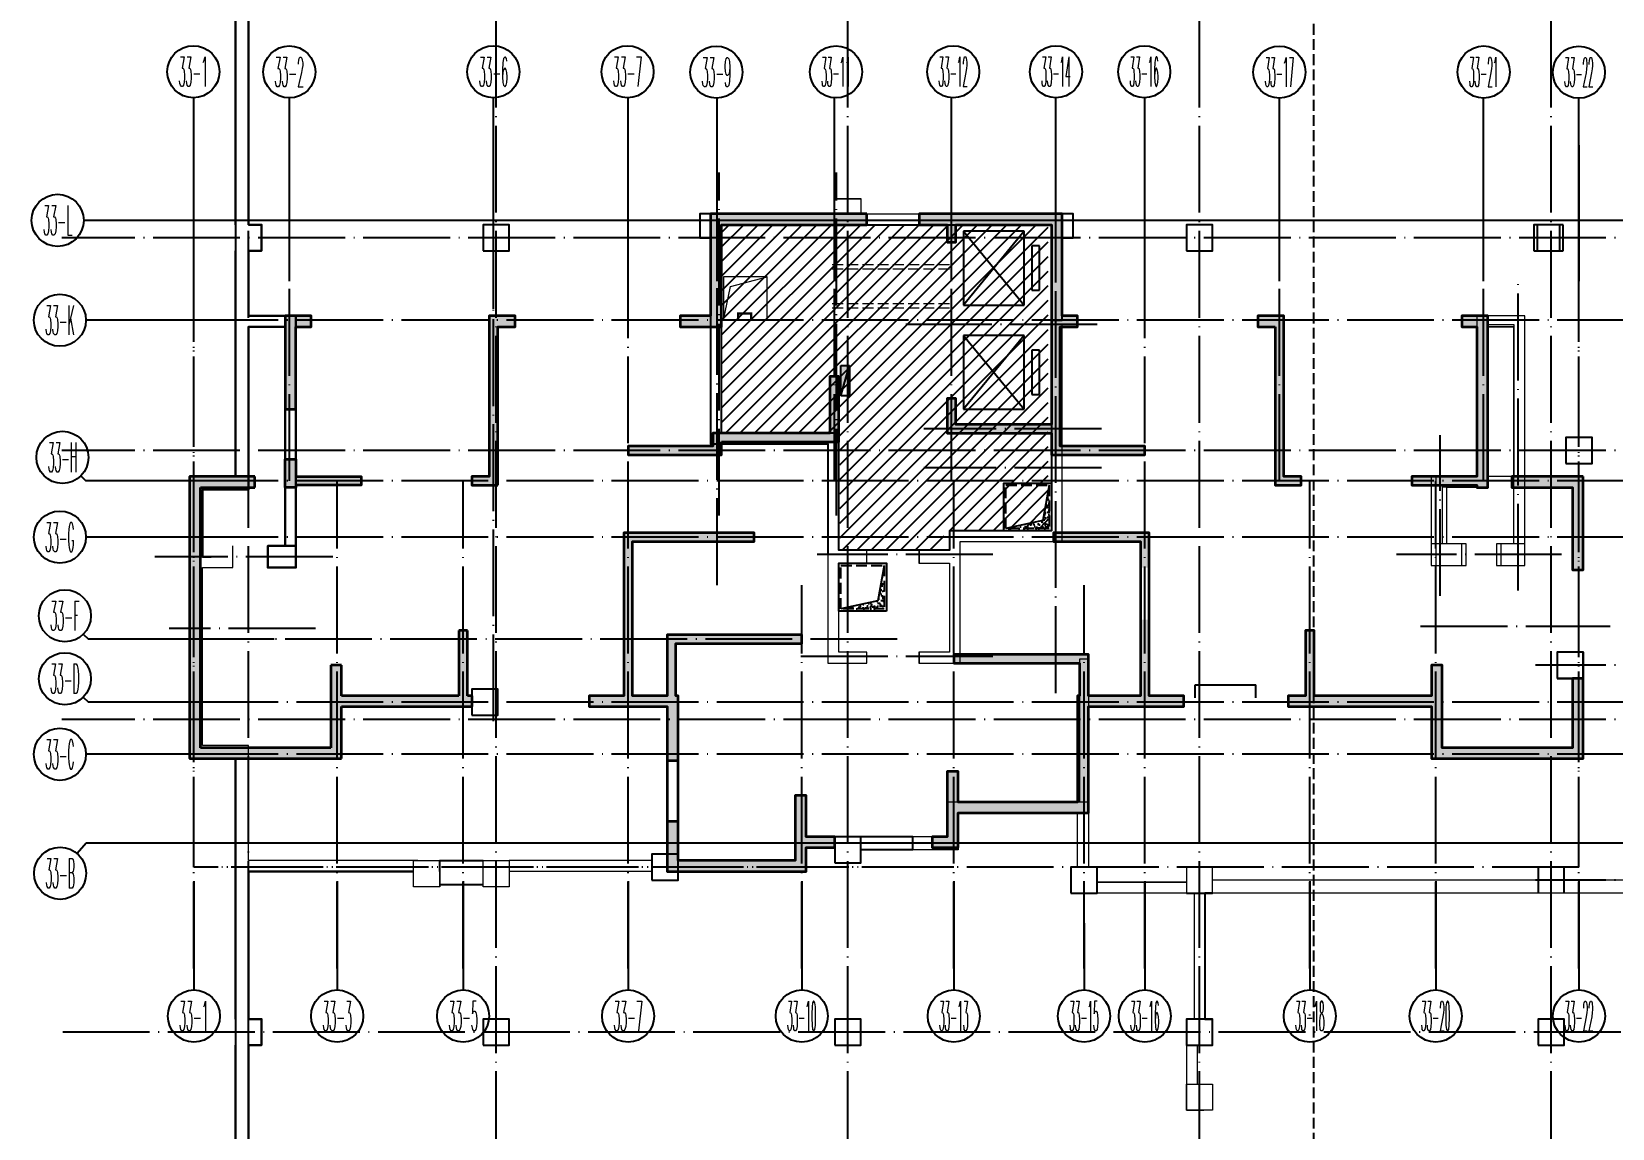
# Model space of a CAD drawing. Extents: x 115549 to 768939, y -502199 to 402497.
# Drawn here: x 225086 to 261492, y -370640 to -345373 of the extents above; entities that cross this region are included whole.
import ezdxf
from ezdxf.enums import TextEntityAlignment as Align

# ---------------------------------------------------------------- set-up
doc = ezdxf.new("R2010")
doc.units = 0
doc.header["$LTSCALE"] = 1000
doc.header["$MEASUREMENT"] = 0
for name, pattern in [('__DASH', [0.35, 0.25, -0.1]), ('DASH', [0.35, 0.25, -0.1]), ('DOTE', [2.42, 2, -0.2, 0.02, -0.2])]:
    doc.linetypes.add(name, pattern=pattern)
for name, color, linetype, lineweight in [('_0', 7, 'Continuous', 9), ('renWALL', 8, 'Continuous', 9), ('WALL', 150, 'Continuous', 30), ('主楼剪力墙', 212, 'Continuous', 5), ('砼墙', 3, 'Continuous', 35)]:
    doc.layers.add(name, color=color, linetype=linetype, lineweight=lineweight)
for name, color, linetype in [('AXIS', 3, 'Continuous'), ('AXIS_TEXT', 7, 'Continuous'), ('COLUMN', 9, 'Continuous'), ('DOTE', 16, 'DOTE'), ('EQUIP_消火栓', 7, 'Continuous'), ('EVTR', 2, 'Continuous'), ('STAIR', 50, 'Continuous'), ('人防集水坑', 6, 'Continuous'), ('人防－WINDOW', 4, 'Continuous')]:
    doc.layers.add(name, color=color, linetype=linetype)
doc.styles.add('_TCH_AXIS', font='COMPLEX', dxfattribs={"bigfont": 'GBCBIG'})
doc.styles.add('COMPLEX', font='COMPLEX')

# ---------------------------------------------------------------- blocks, each defined once
blk = doc.blocks.new('qiangzh3333')
at = {"color": 8}
blk.add_line((503051041, 3697140296), (503050001, 3697140296), dxfattribs=at)
at = {"layer": 'COLUMN', "color": 8}
for points in [[(503034401, 3697154696), (503034401, 3697154096)], [(503045591, 3697154946), (503045091, 3697154946), (503045091, 3697154396), (503045341, 3697154396), (503045341, 3697149646), (503048041, 3697149646), (503048041, 3697147096)], [(503048201, 3697154696), (503048801, 3697154696)], [(503053191, 3697154396), (503053191, 3697152496), (503053441, 3697152496), (503053441, 3697154396), (503053691, 3697154396), (503053691, 3697154946), (503053191, 3697154946)], [(503053191, 3697154696), (503053191, 3697154396)], [(503065001, 3697139296), (503065001, 3697139896), (503064401, 3697139896), (503064401, 3697139296)], [(503056301, 3697139296), (503056901, 3697139296), (503056726, 3697139296), (503056726, 3697136396), (503056901, 3697136396), (503056301, 3697136396), (503056301, 3697135796), (503056901, 3697135796), (503056901, 3697136396)], [(503034401, 3697136396), (503034401, 3697135796)]]:
    blk.add_lwpolyline(points, dxfattribs=at)
for points in [[(503040101, 3697154096), (503040701, 3697154096), (503040701, 3697154696), (503040101, 3697154696)], [(503056301, 3697154096), (503056901, 3697154096), (503056901, 3697154696), (503056301, 3697154696)], [(503064299, 3697154096), (503064899, 3697154096), (503064899, 3697154696), (503064299, 3697154696)], [(503065041, 3697149196), (503065641, 3697149196), (503065641, 3697149796), (503065041, 3697149796)], [(503064841, 3697144246), (503065441, 3697144246), (503065441, 3697144846), (503064841, 3697144846)], [(503039841, 3697143396), (503040441, 3697143396), (503040441, 3697143996), (503039841, 3697143996)], [(503048201, 3697139996), (503048801, 3697139996), (503048801, 3697140596), (503048201, 3697140596)], [(503043991, 3697139596), (503044591, 3697139596), (503044591, 3697140196), (503043991, 3697140196)], [(503053641, 3697139296), (503054241, 3697139296), (503054241, 3697139896), (503053641, 3697139896)], [(503040101, 3697135796), (503040701, 3697135796), (503040701, 3697136396), (503040101, 3697136396)], [(503048201, 3697135796), (503048801, 3697135796), (503048801, 3697136396), (503048201, 3697136396)], [(503064401, 3697135796), (503065001, 3697135796), (503065001, 3697136396), (503064401, 3697136396)]]:
    blk.add_lwpolyline(points, close=True, dxfattribs=at)
at = {"layer": 'renWALL', "color": 8}
for points in [[(503045591, 3697154946), (503048201, 3697154946), (503048201, 3697155296), (503048801, 3697155296), (503048801, 3697154946), (503050891, 3697154946), (503053191, 3697154946)], [(503048041, 3697147096), (503048041, 3697144596), (503048941, 3697144596), (503048941, 3697144846), (503048291, 3697144846), (503048291, 3697146896), (503048941, 3697146896), (503048941, 3697147196), (503048291, 3697147196), (503048291, 3697149896), (503045591, 3697149896), (503045591, 3697154696), (503048201, 3697154696)], [(503048801, 3697154696), (503050891, 3697154696), (503053191, 3697154696)], [(503064091, 3697147346), (503063541, 3697147346), (503063541, 3697146846), (503064091, 3697146846), (503064091, 3697152596), (503062991, 3697152596), (503062991, 3697148896), (503062041, 3697148896), (503062041, 3697146846), (503062741, 3697146846), (503062741, 3697147346), (503062041, 3697147346)], [(503063841, 3697147346), (503063841, 3697152346), (503063241, 3697152346), (503063241, 3697148646), (503062291, 3697148646), (503062291, 3697147346)], [(503038601, 3697140046), (503034701, 3697140046), (503034701, 3697142696), (503033641, 3697142696), (503033641, 3697146796), (503034341, 3697146796), (503034341, 3697147296)], [(503053841, 3697141396), (503053841, 3697144696), (503054041, 3697144696), (503054041, 3697141396), (503050791, 3697141396), (503050791, 3697140596), (503050001, 3697140596)], [(503053791, 3697139896), (503053791, 3697141146), (503051041, 3697141146), (503051041, 3697140296), (503050001, 3697140296)], [(503054041, 3697141396), (503054041, 3697139896)], [(503050001, 3697140596), (503050001, 3697140296)], [(503039101, 3697139796), (503039101, 3697140046)], [(503040101, 3697139796), (503040101, 3697140046)], [(503043991, 3697140046), (503040701, 3697140046)], [(503043991, 3697139796), (503040701, 3697139796)], [(503080601, 3697139296), (503080601, 3697139896), (503081201, 3697139896), (503081201, 3697139296), (503080601, 3697139296), (503073101, 3697139296), (503072501, 3697139296), (503065001, 3697139296), (503064401, 3697139296), (503056901, 3697139296), (503056901, 3697139896), (503056301, 3697139896), (503056301, 3697139296), (503054241, 3697139296)], [(503056301, 3697139546), (503054241, 3697139546)], [(503064401, 3697139596), (503056901, 3697139596)], [(503072501, 3697139596), (503065001, 3697139596)], [(503056476, 3697139296), (503056476, 3697136396)], [(503056301, 3697135796), (503056301, 3697134296), (503056701, 3697134296)], [(503056551, 3697134896), (503056551, 3697135796)]]:
    blk.add_lwpolyline(points, dxfattribs=at)
for points in [[(503053191, 3697152396), (503053191, 3697147646), (503050941, 3697147646), (503050841, 3697147646), (503050841, 3697147396), (503050841, 3697147396), (503050841, 3697147196), (503050141, 3697147196), (503050141, 3697146896), (503050841, 3697146896), (503050841, 3697144846), (503050141, 3697144846), (503050141, 3697144596), (503051091, 3697144596), (503051091, 3697147096), (503051091, 3697147396), (503053441, 3697147396), (503053441, 3697152396)], [(503038501, 3697140046), (503039101, 3697140046), (503039101, 3697139446), (503038501, 3697139446)], [(503040101, 3697140046), (503040701, 3697140046), (503040701, 3697139446), (503040101, 3697139446)], [(503056301, 3697134896), (503056901, 3697134896), (503056901, 3697134296), (503056301, 3697134296)]]:
    blk.add_lwpolyline(points, close=True, dxfattribs=at)
at = {"layer": 'WALL', "color": 8}
for points in [[(503034701, 3697169396), (503034701, 3697161896), (503035001, 3697161896), (503035001, 3697161296), (503034701, 3697161296), (503034701, 3697154696), (503035001, 3697154696), (503035001, 3697154096), (503034701, 3697154096), (503034701, 3697152596), (503035791, 3697152596), (503035791, 3697146796), (503035141, 3697146796), (503035141, 3697147296), (503035791, 3697147296)], [(503034401, 3697161296), (503034401, 3697154696)], [(503034401, 3697154096), (503034401, 3697152496), (503034401, 3697148896), (503033341, 3697148896), (503033341, 3697147046), (503033341, 3697142396), (503034401, 3697142396), (503034401, 3697139896), (503034401, 3697136396)], [(503033841, 3697147046), (503033641, 3697147046), (503033641, 3697148596), (503034701, 3697148596), (503034701, 3697152346), (503035541, 3697152346), (503035541, 3697147296)], [(503038501, 3697139796), (503034701, 3697139796), (503034701, 3697136396), (503035001, 3697136396), (503035001, 3697135796), (503034701, 3697135796), (503034701, 3697128296), (503035001, 3697128296), (503035001, 3697127696), (503034701, 3697127696), (503034701, 3697120196), (503035001, 3697120196), (503035001, 3697119596), (503034701, 3697119596), (503034701, 3697112096), (503035001, 3697112096), (503035001, 3697111496), (503034401, 3697111496), (503034401, 3697112096)], [(503034401, 3697135796), (503034401, 3697128296)]]:
    blk.add_lwpolyline(points, dxfattribs=at)
blk = doc.blocks.new('zhuloujlqtiangchong')
at = {"layer": '主楼剪力墙'}
h = blk.add_hatch(color=253, dxfattribs=at)
h.dxf.hatch_style = 1
h.paths.add_polyline_path([(656612, 624251), (656612, 624901), (656862, 624901), (656862, 624501), (657812, 624501), (658362, 624501), (658362, 624301), (657812, 624301), (656862, 624301), (656862, 624251)])
h.paths.add_polyline_path([(656862, 627951), (657212, 627951), (657212, 628201), (656612, 628201), (656612, 626051), (656862, 626051)])
h.paths.add_polyline_path([(661512, 624301), (661512, 627951), (661912, 627951), (661912, 628201), (661312, 628201), (661312, 624501), (660912, 624501), (660912, 624301)])
h.paths.add_polyline_path([(674512, 630551), (673672, 630551), (671962, 630551), (671212, 630551), (671212, 630301), (671862, 630301), (671862, 629901), (672062, 629901), (672062, 630301), (673672, 630301), (674262, 630301), (674262, 628101), (674262, 625701), (672062, 625701), (672062, 626301), (671862, 626301), (671862, 625501), (674262, 625501), (674262, 625001), (676412, 625001), (676412, 625201), (674462, 625201), (674462, 625601), (674462, 627951), (674862, 627951), (674862, 628201), (674512, 628201)])
h.paths.add_polyline_path([(666662, 625301), (669362, 625301), (669362, 626801), (669162, 626801), (669162, 625501), (666462, 625501), (666462, 625201), (664512, 625201), (664512, 625001), (666662, 625001)])
h.paths.add_polyline_path([(684312, 624901), (684312, 626051), (684312, 628201), (683712, 628201), (683712, 627951), (684062, 627951), (684062, 626051), (684062, 624901), (684062, 624501), (683112, 624501), (682562, 624501), (682562, 624301), (683112, 624301), (684062, 624301), (684062, 624251), (684312, 624251)])
h.paths.add_polyline_path([(679412, 627951), (679412, 624301), (680012, 624301), (680012, 624501), (679612, 624501), (679612, 628201), (679012, 628201), (679012, 627951)])
h.paths.add_polyline_path([(686512, 624501), (685912, 624501), (684862, 624501), (684862, 624251), (685912, 624251), (686262, 624251), (686262, 623101), (686262, 622351), (686512, 622351), (686512, 623101)])
h.paths.add_polyline_path([(686262, 619851), (686512, 619851), (686512, 618001), (685912, 618001), (683612, 618001), (683012, 618001), (683012, 619201), (682612, 619201), (680212, 619201), (679712, 619201), (679712, 619451), (680112, 619451), (680112, 620951), (680312, 620951), (680312, 619451), (682612, 619451), (683012, 619451), (683012, 620151), (683262, 620151), (683262, 619301), (683262, 618251), (683612, 618251), (685912, 618251), (686262, 618251)])
h.paths.add_polyline_path([(660912, 619451), (660912, 619201), (660712, 619201), (658312, 619201), (657912, 619201), (657912, 618001), (657312, 618001), (654412, 618001), (654412, 620151), (654412, 622001), (654412, 622351), (654412, 624501), (655012, 624501), (655912, 624501), (655912, 624251), (655772, 624251), (655012, 624251), (654662, 624251), (654662, 622351), (654662, 622001), (654662, 620151), (654662, 618251), (655012, 618251), (655772, 618251), (657312, 618251), (657662, 618251), (657662, 619301), (657662, 620151), (657912, 620151), (657912, 619451), (658312, 619451), (660612, 619451), (660612, 620951), (660812, 620951), (660812, 619451)])
h.paths.add_polyline_path([(670012, 630301), (670012, 630551), (667162, 630551), (666412, 630551), (666412, 628881), (666412, 628201), (666112, 628201), (665712, 628201), (665712, 627951), (666112, 627951), (666662, 627951), (666662, 628881), (666662, 630301), (667162, 630301)])
h.paths.add_polyline_path([(665412, 617951), (665662, 617951), (665662, 619451), (665612, 619451), (665612, 620651), (668512, 620651), (668512, 620851), (665412, 620851), (665412, 619451), (664612, 619451), (664612, 623001), (667412, 623001), (667412, 623201), (664412, 623201), (664412, 619451), (663612, 619451), (663612, 619201), (665412, 619201)])
h.paths.add_polyline_path([(665662, 616551), (665412, 616551), (665412, 615401), (668612, 615401), (668612, 615951), (669272, 615951), (669272, 616201), (668612, 616201), (668612, 617151), (668362, 617151), (668362, 615651), (665662, 615651)])
h.paths.add_polyline_path([(676312, 622401), (676512, 622401), (676512, 623201), (674312, 623201), (674312, 623001), (676312, 623001)])
h.paths.add_polyline_path([(676512, 621201), (676312, 621201), (676312, 619451), (675112, 619451), (675112, 620401), (672012, 620401), (672012, 620201), (674912, 620201), (674912, 619451), (674862, 619451), (674862, 617001), (672112, 617001), (672112, 617701), (671862, 617701), (671862, 616201), (671512, 616201), (671512, 615951), (672112, 615951), (672112, 616751), (675112, 616751), (675112, 619201), (677312, 619201), (677312, 619451), (676512, 619451)])
at = {"color": 253}
for p, q in [((665662, 617951), (665412, 617951)), ((665662, 616551), (665412, 616551))]:
    blk.add_line(p, q, dxfattribs=at)
blk = doc.blocks.new('$TwtSys$00000434')
for p, q in [((-0.5, 0.5), (-0.5, -0.5)), ((-0.5, -0.5), (0.5, 0.5)), ((0.5, 0.5), (-0.5, 0.5)), ((0.5, -0.5), (0.5, 0.5)), ((-0.5, -0.5), (0.5, -0.5))]:
    blk.add_line(p, q)
blk.add_solid([(0.5, -0.5), (0.5, 0.5), (-0.5, -0.5)])
blk = doc.blocks.new('asdfqwer')
at = {"ltscale": 10}
h = blk.add_hatch(dxfattribs=at)
h.set_pattern_fill('AR-SAND', color=6, scale=50, style=0)
h.set_pattern_definition([(37.5, (0, 0), (-4.000078, 122.35331), [0, -96.52, 0, -107.95, 0, -103.1875]), (7.5, (0, 0), (112.38082, 179.206275), [0, -52.07, 0, -86.995, 0, -33.3375]), (327.5, (-78.1, 0), (197.748093, 0.359296), [0, -31.75, 0, -114.3, 0, -149.225]), (317.5, (-78.1, 0), (190.889113, 55.73233), [0, -15.875, 0, -74.93, 0, -85.725])])
h.paths.add_polyline_path([(477311, 229084), (476311, 229084), (476311, 228084), (476458, 228897)])
at = {"color": 6}
for p, q in [((476458, 228897), (477311, 229084)), ((476311, 228084), (476458, 228897))]:
    blk.add_line(p, q, dxfattribs=at)
blk.add_lwpolyline([(476261, 229134), (477361, 229134), (477361, 228034), (476261, 228034)], close=True, dxfattribs=at)
at = {"color": 6, "linetype": 'DASH'}
blk.add_lwpolyline([(476311, 229084), (477311, 229084), (477311, 228084), (476311, 228084)], close=True, dxfattribs=at)
blk = doc.blocks.new('_AXISO')
blk.add_circle((0, 0), 0.5)
at = {"layer": 'AXIS_TEXT', "style": 'COMPLEX', "width": 1.041667}
blk.add_attdef('A', text='', height=0.56, dxfattribs=at).set_placement((-0.25, -0.28), (0.25, -0.28), align=Align.FIT)
blk = doc.blocks.new('33-4')
at = {"layer": 'AXIS'}
for p, q in [((2223188, 572045), (2221281, 572045)), ((2223240, 569745), (2221333, 569745)), ((2221216, 566162), (2221333, 566045)), ((2223240, 566045), (2221333, 566045)), ((2223240, 564745), (2221333, 564745)), ((2221271, 562512), (2221388, 562395)), ((2223295, 562395), (2221388, 562395)), ((2221271, 561062), (2221388, 560945)), ((2223295, 560945), (2221388, 560945)), ((2225044, 560945), (2221472, 560945)), ((2223240, 559745), (2221333, 559745)), ((2221338, 557695), (2221131, 557457)), ((2223439, 557695), (2221338, 557695))]:
    blk.add_line(p, q, dxfattribs=at)
ref = blk.add_blockref('_AXISO', (2220681, 572045), dxfattribs=dict(at, xscale=1200, yscale=1200, zscale=1200))
ref.add_attrib('A', '33-L', dxfattribs={"layer": 'AXIS_TEXT', "height": 678.8, "style": '_TCH_AXIS', "width": 0.265823}).set_placement((2220342, 571706), (2221021, 571706), align=Align.FIT)
ref = blk.add_blockref('_AXISO', (2220733, 569745), dxfattribs=dict(at, xscale=1200, yscale=1200, zscale=1200))
ref.add_attrib('A', '33-K', dxfattribs={"layer": 'AXIS_TEXT', "height": 678.8, "style": '_TCH_AXIS', "width": 0.253012}).set_placement((2220394, 569406), (2221073, 569406), align=Align.FIT)
ref = blk.add_blockref('_AXISO', (2220792, 566586), dxfattribs=dict(at, xscale=1200, yscale=1200, zscale=1200))
ref.add_attrib('A', '33-H', dxfattribs={"layer": 'AXIS_TEXT', "height": 678.8, "style": '_TCH_AXIS', "width": 0.25}).set_placement((2220452, 566247), (2221131, 566247), align=Align.FIT)
ref = blk.add_blockref('_AXISO', (2220733, 564749), dxfattribs=dict(at, xscale=1200, yscale=1200, zscale=1200))
ref.add_attrib('A', '33-G', dxfattribs={"layer": 'AXIS_TEXT', "height": 678.8, "style": '_TCH_AXIS', "width": 0.256098}).set_placement((2220394, 564409), (2221073, 564409), align=Align.FIT)
ref = blk.add_blockref('_AXISO', (2220847, 562936), dxfattribs=dict(at, xscale=1200, yscale=1200, zscale=1200))
ref.add_attrib('A', '33-F', dxfattribs={"layer": 'AXIS_TEXT', "height": 678.8, "style": '_TCH_AXIS', "width": 0.2625}).set_placement((2220508, 562597), (2221186, 562597), align=Align.FIT)
ref = blk.add_blockref('_AXISO', (2220847, 561486), dxfattribs=dict(at, xscale=1200, yscale=1200, zscale=1200))
ref.add_attrib('A', '33-D', dxfattribs={"layer": 'AXIS_TEXT', "height": 678.8, "style": '_TCH_AXIS', "width": 0.259259}).set_placement((2220508, 561147), (2221186, 561147), align=Align.FIT)
ref = blk.add_blockref('_AXISO', (2220733, 559745), dxfattribs=dict(at, xscale=1200, yscale=1200, zscale=1200))
ref.add_attrib('A', '33-C', dxfattribs={"layer": 'AXIS_TEXT', "height": 678.8, "style": '_TCH_AXIS', "width": 0.265823}).set_placement((2220394, 559406), (2221073, 559406), align=Align.FIT)
ref = blk.add_blockref('_AXISO', (2220738, 557003), dxfattribs=dict(at, xscale=1200, yscale=1200, zscale=1200))
ref.add_attrib('A', '33-B', dxfattribs={"layer": 'AXIS_TEXT', "height": 678.8, "style": '_TCH_AXIS', "width": 0.259259}).set_placement((2220399, 556664), (2221078, 556664), align=Align.FIT)
blk = doc.blocks.new('gangjinhunningtuqiang')
at = {"layer": '砼墙', "color": 8}
for p, q in [((670012, 630301), (670012, 630551)), ((655012, 624501), (654412, 624501)), ((654412, 624501), (654412, 622351)), ((655912, 624501), (655012, 624501)), ((655912, 624251), (655912, 624501)), ((654662, 622351), (654662, 624251)), ((654662, 624251), (655012, 624251)), ((655012, 624251), (655772, 624251)), ((655772, 624251), (655912, 624251)), ((654412, 622351), (654412, 622001)), ((654662, 622001), (654662, 622351)), ((654412, 622001), (654412, 620151)), ((654662, 620151), (654662, 622001)), ((660812, 620951), (660612, 620951)), ((660612, 620951), (660612, 619451)), ((660812, 619451), (660812, 620951)), ((654412, 620151), (654412, 618001)), ((654662, 618251), (654662, 620151)), ((657912, 620151), (657662, 620151)), ((657662, 620151), (657662, 619301)), ((657912, 619451), (657912, 620151)), ((686262, 619851), (686512, 619851)), ((657662, 619301), (657662, 618251)), ((658312, 619451), (657912, 619451)), ((660612, 619451), (658312, 619451)), ((660912, 619451), (660812, 619451)), ((660912, 619451), (660912, 619201)), ((657912, 618001), (657912, 619201)), ((657912, 619201), (658312, 619201)), ((658312, 619201), (660712, 619201)), ((660712, 619201), (660912, 619201)), ((655012, 618251), (654662, 618251)), ((655772, 618251), (655012, 618251)), ((657312, 618251), (655772, 618251)), ((657662, 618251), (657312, 618251)), ((654412, 618001), (657312, 618001)), ((657312, 618001), (657912, 618001)), ((669272, 615951), (669272, 616201))]:
    blk.add_line(p, q, dxfattribs=at)
for points in [[(670012, 630551), (667162, 630551), (666412, 630551), (666412, 628881), (666412, 628201), (666112, 628201), (665712, 628201), (665712, 627951), (666112, 627951), (666662, 627951), (666662, 628881), (666662, 630301), (667162, 630301), (670012, 630301)], [(669272, 616201), (669012, 616201), (668612, 616201), (668612, 617151), (668362, 617151), (668362, 616051), (668362, 615651), (668012, 615651), (666012, 615651), (665662, 615651), (665662, 617151), (665662, 618951), (665662, 619451), (665612, 619451), (665612, 620251), (665612, 620651), (667412, 620651), (668512, 620651), (668512, 620851), (667412, 620851), (665412, 620851), (665412, 620251), (665412, 619451), (664612, 619451), (664612, 620751), (664612, 620951), (664612, 622601), (664612, 623001), (666612, 623001), (667412, 623001), (667412, 623201), (666612, 623201), (664412, 623201), (664412, 622601), (664412, 620951), (664412, 620751), (664412, 619451), (663612, 619451), (663612, 619201), (664512, 619201), (665412, 619201), (665412, 618951), (665412, 617151), (665412, 615401), (666012, 615401), (668012, 615401), (668612, 615401), (668612, 615951), (669012, 615951), (669272, 615951)], [(686262, 619851), (686262, 618251), (685912, 618251), (683612, 618251), (683262, 618251), (683262, 619301), (683262, 620151), (683012, 620151), (683012, 619451), (682612, 619451), (680312, 619451), (680312, 620951), (680112, 620951), (680112, 619451), (679712, 619451), (679712, 619201), (680212, 619201), (682612, 619201), (683012, 619201), (683012, 618001), (683612, 618001), (685912, 618001), (686512, 618001), (686512, 619851)]]:
    blk.add_lwpolyline(points, dxfattribs=at)
for points in [[(674512, 630551), (673672, 630551), (671962, 630551), (671212, 630551), (671212, 630301), (671862, 630301), (671862, 629901), (672062, 629901), (672062, 630301), (673672, 630301), (674262, 630301), (674262, 628101), (674262, 625701), (672062, 625701), (672062, 626301), (671862, 626301), (671862, 625501), (674262, 625501), (674262, 625001), (676412, 625001), (676412, 625201), (674462, 625201), (674462, 625601), (674462, 627951), (674862, 627951), (674862, 628201), (674512, 628201)], [(656862, 627951), (657212, 627951), (657212, 628201), (656612, 628201), (656612, 626051), (656862, 626051)], [(661512, 624301), (661512, 627951), (661912, 627951), (661912, 628201), (661312, 628201), (661312, 624501), (660912, 624501), (660912, 624301)], [(679412, 627951), (679412, 624301), (680012, 624301), (680012, 624501), (679612, 624501), (679612, 628201), (679012, 628201), (679012, 627951)], [(684312, 624901), (684312, 626051), (684312, 628201), (683712, 628201), (683712, 627951), (684062, 627951), (684062, 626051), (684062, 624901), (684062, 624501), (683112, 624501), (682562, 624501), (682562, 624301), (683112, 624301), (684062, 624301), (684062, 624251), (684312, 624251)], [(666662, 625301), (669362, 625301), (669362, 626801), (669162, 626801), (669162, 625501), (666462, 625501), (666462, 625201), (664512, 625201), (664512, 625001), (666662, 625001)], [(656612, 624251), (656612, 624901), (656862, 624901), (656862, 624501), (657812, 624501), (658362, 624501), (658362, 624301), (657812, 624301), (656862, 624301), (656862, 624251)], [(686512, 624501), (685912, 624501), (684862, 624501), (684862, 624251), (685912, 624251), (686262, 624251), (686262, 623101), (686262, 622351), (686512, 622351), (686512, 623101)], [(672112, 615951), (672112, 616751), (672512, 616751), (674512, 616751), (675112, 616751), (675112, 618501), (675112, 619201), (676412, 619201), (677312, 619201), (677312, 619451), (676512, 619451), (676512, 620301), (676512, 620951), (676512, 622601), (676512, 623201), (674312, 623201), (674312, 623001), (676312, 623001), (676312, 622601), (676312, 620951), (676312, 620301), (676312, 619451), (675112, 619451), (675112, 619801), (675112, 620401), (672012, 620401), (672012, 620201), (674912, 620201), (674912, 619801), (674912, 619451), (674862, 619451), (674862, 618501), (674862, 617001), (674512, 617001), (672512, 617001), (672112, 617001), (672112, 617701), (671862, 617701), (671862, 616851), (671862, 616201), (671512, 616201), (671512, 615951)]]:
    blk.add_lwpolyline(points, close=True, dxfattribs=at)
blk = doc.blocks.new('saaaa')
at = {"layer": 'AXIS', "color": 8}
for p, q in [((504717690, 3696201393), (504716490, 3696201393)), ((504717690, 3696201093), (504717690, 3696201393)), ((504717690, 3696201093), (504716490, 3696201093))]:
    blk.add_line(p, q, dxfattribs=at)
at = {"layer": 'COLUMN', "color": 8}
for p, q in [((504713279, 3696215743), (504712779, 3696215743)), ((504712779, 3696215743), (504712779, 3696215193)), ((504721380, 3696215743), (504720879, 3696215743)), ((504721380, 3696215193), (504721380, 3696215743)), ((504702090, 3696215493), (504702090, 3696214893)), ((504708390, 3696215493), (504707790, 3696215493)), ((504707790, 3696215493), (504707790, 3696214893)), ((504708390, 3696214893), (504708390, 3696215493)), ((504715890, 3696215493), (504716490, 3696215493)), ((504720879, 3696215493), (504720879, 3696215193)), ((504724590, 3696215493), (504723990, 3696215493)), ((504723990, 3696215493), (504723990, 3696214893)), ((504724590, 3696214893), (504724590, 3696215493)), ((504732665, 3696215493), (504732065, 3696215493)), ((504732065, 3696215493), (504732065, 3696214893)), ((504732665, 3696214893), (504732665, 3696215493)), ((504712779, 3696215193), (504713029, 3696215193)), ((504713029, 3696215193), (504713029, 3696210443)), ((504720879, 3696215193), (504720879, 3696213293)), ((504721129, 3696213293), (504721129, 3696215193)), ((504721129, 3696215193), (504721380, 3696215193)), ((504707790, 3696214893), (504708390, 3696214893)), ((504723990, 3696214893), (504724590, 3696214893)), ((504732065, 3696214893), (504732665, 3696214893)), ((504720879, 3696213293), (504721129, 3696213293)), ((504733330, 3696210593), (504732730, 3696210593)), ((504732730, 3696210593), (504732730, 3696209993)), ((504733330, 3696209993), (504733330, 3696210593)), ((504713029, 3696210443), (504715730, 3696210443)), ((504715730, 3696210443), (504715730, 3696207893)), ((504732730, 3696209993), (504733330, 3696209993)), ((504733130, 3696205643), (504732530, 3696205643)), ((504732530, 3696205643), (504732530, 3696205043)), ((504733130, 3696205043), (504733130, 3696205643)), ((504708130, 3696204793), (504707530, 3696204793)), ((504707530, 3696204793), (504707530, 3696204193)), ((504708130, 3696204193), (504708130, 3696204793)), ((504732530, 3696205043), (504733130, 3696205043)), ((504707530, 3696204193), (504708130, 3696204193)), ((504716490, 3696201393), (504715890, 3696201393)), ((504715890, 3696201393), (504715890, 3696200793)), ((504716490, 3696200793), (504716490, 3696201393)), ((504712280, 3696200993), (504711680, 3696200993)), ((504711680, 3696200993), (504711680, 3696200393)), ((504712280, 3696200393), (504712280, 3696200993)), ((504715890, 3696200793), (504716490, 3696200793)), ((504711680, 3696200393), (504712280, 3696200393)), ((504721930, 3696200693), (504721330, 3696200693)), ((504721330, 3696200693), (504721330, 3696200093)), ((504721930, 3696200093), (504721930, 3696200693)), ((504732690, 3696200693), (504732090, 3696200693)), ((504732090, 3696200693), (504732090, 3696200093)), ((504732690, 3696200093), (504732690, 3696200693)), ((504721330, 3696200093), (504721930, 3696200093)), ((504723990, 3696200093), (504724590, 3696200093)), ((504724590, 3696200093), (504724415, 3696200093)), ((504724415, 3696200093), (504724415, 3696197193)), ((504702090, 3696197193), (504702090, 3696196593)), ((504708390, 3696197193), (504707790, 3696197193)), ((504707790, 3696197193), (504707790, 3696196593)), ((504708390, 3696196593), (504708390, 3696197193)), ((504716490, 3696197193), (504715890, 3696197193)), ((504715890, 3696197193), (504715890, 3696196593)), ((504716490, 3696196593), (504716490, 3696197193)), ((504724590, 3696197193), (504723990, 3696197193)), ((504723990, 3696197193), (504723990, 3696196593)), ((504724415, 3696197193), (504724590, 3696197193)), ((504724590, 3696196593), (504724590, 3696197193)), ((504732690, 3696197193), (504732090, 3696197193)), ((504732090, 3696197193), (504732090, 3696196593)), ((504732690, 3696196593), (504732690, 3696197193)), ((504707790, 3696196593), (504708390, 3696196593)), ((504715890, 3696196593), (504716490, 3696196593)), ((504723990, 3696196593), (504724590, 3696196593)), ((504732090, 3696196593), (504732690, 3696196593))]:
    blk.add_line(p, q, dxfattribs=at)
at = {"layer": 'renWALL', "color": 8}
for p, q in [((504715890, 3696215743), (504715890, 3696216093)), ((504715890, 3696216093), (504716490, 3696216093)), ((504716490, 3696216093), (504716490, 3696215743)), ((504713279, 3696215743), (504715890, 3696215743)), ((504716490, 3696215743), (504718579, 3696215743)), ((504718579, 3696215743), (504720879, 3696215743)), ((504713279, 3696210693), (504713279, 3696215493)), ((504713279, 3696215493), (504715890, 3696215493)), ((504716490, 3696215493), (504718579, 3696215493)), ((504718579, 3696215493), (504720879, 3696215493)), ((504720879, 3696213193), (504720879, 3696208443)), ((504721129, 3696213193), (504720879, 3696213193)), ((504721129, 3696208193), (504721129, 3696213193)), ((504731779, 3696213393), (504730679, 3696213393)), ((504730679, 3696213393), (504730679, 3696209693)), ((504731529, 3696213143), (504730929, 3696213143)), ((504730929, 3696213143), (504730929, 3696209443)), ((504730929, 3696213143), (504731529, 3696213143)), ((504730929, 3696209693), (504730929, 3696213143)), ((504731529, 3696208143), (504731529, 3696213143)), ((504731529, 3696213143), (504731529, 3696209693)), ((504731779, 3696207643), (504731779, 3696213393)), ((504715980, 3696210693), (504713279, 3696210693)), ((504715980, 3696207993), (504715980, 3696210693)), ((504730679, 3696209693), (504729629, 3696209693)), ((504729629, 3696209693), (504729629, 3696207643)), ((504731529, 3696209693), (504730929, 3696209693)), ((504730929, 3696209443), (504729879, 3696209443)), ((504729879, 3696209443), (504729879, 3696208143)), ((504718630, 3696208443), (504718529, 3696208443)), ((504718529, 3696208443), (504718529, 3696208193)), ((504720879, 3696208443), (504718630, 3696208443)), ((504702029, 3696207593), (504702029, 3696208093)), ((504718529, 3696208193), (504718530, 3696208193)), ((504718530, 3696208193), (504718530, 3696207993)), ((504718780, 3696207893), (504718780, 3696208193)), ((504718780, 3696208193), (504721129, 3696208193)), ((504730329, 3696208143), (504729629, 3696208143)), ((504730329, 3696207643), (504730329, 3696208143)), ((504731779, 3696208143), (504731129, 3696208143)), ((504731129, 3696208143), (504731129, 3696207643)), ((504715730, 3696207893), (504715730, 3696205393)), ((504716629, 3696207993), (504715980, 3696207993)), ((504715980, 3696205643), (504715980, 3696207693)), ((504715980, 3696207693), (504716629, 3696207693)), ((504716629, 3696207693), (504716629, 3696207993)), ((504718530, 3696207993), (504717829, 3696207993)), ((504717829, 3696207993), (504717829, 3696207693)), ((504717829, 3696207693), (504718530, 3696207693)), ((504718530, 3696207693), (504718530, 3696205643)), ((504718780, 3696205393), (504718780, 3696207893)), ((504701329, 3696203493), (504701329, 3696207593)), ((504701329, 3696207593), (504702029, 3696207593)), ((504729629, 3696207643), (504730329, 3696207643)), ((504731129, 3696207643), (504731779, 3696207643)), ((504716629, 3696205643), (504715980, 3696205643)), ((504716629, 3696205393), (504716629, 3696205643)), ((504718530, 3696205643), (504717829, 3696205643)), ((504717829, 3696205643), (504717829, 3696205393)), ((504721530, 3696202193), (504721530, 3696205493)), ((504721530, 3696205493), (504721730, 3696205493)), ((504721730, 3696205493), (504721730, 3696202193)), ((504715730, 3696205393), (504716629, 3696205393)), ((504717829, 3696205393), (504718780, 3696205393)), ((504702390, 3696203493), (504701329, 3696203493)), ((504702390, 3696200843), (504702390, 3696203493)), ((504721730, 3696202193), (504718479, 3696202193)), ((504718479, 3696202193), (504718479, 3696201393)), ((504721480, 3696201943), (504718729, 3696201943)), ((504718729, 3696201943), (504718729, 3696201093)), ((504721480, 3696200693), (504721480, 3696201943)), ((504721730, 3696202193), (504721730, 3696200693)), ((504718479, 3696201393), (504717690, 3696201393)), ((504706290, 3696200843), (504702390, 3696200843)), ((504706190, 3696200843), (504706790, 3696200843)), ((504706190, 3696200243), (504706190, 3696200843)), ((504706790, 3696200843), (504706790, 3696200243)), ((504706790, 3696200593), (504706790, 3696200843)), ((504707790, 3696200843), (504708390, 3696200843)), ((504707790, 3696200243), (504707790, 3696200843)), ((504707790, 3696200593), (504707790, 3696200843)), ((504708390, 3696200843), (504708390, 3696200243)), ((504711680, 3696200843), (504708390, 3696200843)), ((504718729, 3696201093), (504717690, 3696201093)), ((504711680, 3696200593), (504708390, 3696200593)), ((504724590, 3696200693), (504723990, 3696200693)), ((504723990, 3696200693), (504723990, 3696200093)), ((504724590, 3696200093), (504724590, 3696200693)), ((504732090, 3696200393), (504724590, 3696200393)), ((504740190, 3696200393), (504732690, 3696200393)), ((504706790, 3696200243), (504706190, 3696200243)), ((504708390, 3696200243), (504707790, 3696200243)), ((504723990, 3696200343), (504721930, 3696200343)), ((504723990, 3696200093), (504721930, 3696200093)), ((504724165, 3696200093), (504724165, 3696197193)), ((504732090, 3696200093), (504724590, 3696200093)), ((504732690, 3696200093), (504732090, 3696200093)), ((504740190, 3696200093), (504732690, 3696200093)), ((504723990, 3696196593), (504723990, 3696195093)), ((504724240, 3696195693), (504724240, 3696196593)), ((504723990, 3696195693), (504724590, 3696195693)), ((504723990, 3696195093), (504723990, 3696195693)), ((504724590, 3696195693), (504724590, 3696195093)), ((504724590, 3696195093), (504723990, 3696195093)), ((504723990, 3696195093), (504724390, 3696195093))]:
    blk.add_line(p, q, dxfattribs=at)
at = {"layer": 'WALL', "color": 8}
for p, q in [((504702090, 3696222093), (504702090, 3696215493)), ((504702390, 3696222093), (504702390, 3696215493)), ((504702390, 3696215493), (504702690, 3696215493)), ((504702690, 3696215493), (504702690, 3696214893)), ((504702090, 3696214893), (504702090, 3696213293)), ((504702690, 3696214893), (504702390, 3696214893)), ((504702390, 3696214893), (504702390, 3696213393)), ((504702090, 3696213293), (504702090, 3696209693)), ((504702390, 3696213393), (504703479, 3696213393)), ((504702390, 3696209393), (504702390, 3696213143)), ((504702390, 3696213143), (504703229, 3696213143)), ((504703229, 3696213143), (504703229, 3696208093)), ((504703479, 3696213393), (504703479, 3696207593)), ((504702090, 3696209693), (504701029, 3696209693)), ((504701029, 3696209693), (504701029, 3696207843)), ((504701329, 3696207843), (504701329, 3696209393)), ((504701329, 3696209393), (504702390, 3696209393)), ((504702829, 3696207593), (504702829, 3696208093)), ((504702829, 3696208093), (504703479, 3696208093)), ((504701029, 3696207843), (504701029, 3696203193)), ((504701529, 3696207843), (504701329, 3696207843)), ((504703479, 3696207593), (504702829, 3696207593)), ((504701029, 3696203193), (504702090, 3696203193)), ((504702090, 3696203193), (504702090, 3696200693)), ((504702090, 3696200693), (504702090, 3696197193)), ((504706190, 3696200593), (504702390, 3696200593)), ((504702390, 3696200593), (504702390, 3696197193)), ((504702390, 3696197193), (504702690, 3696197193)), ((504702690, 3696197193), (504702690, 3696196593)), ((504702090, 3696196593), (504702090, 3696189093)), ((504702690, 3696196593), (504702390, 3696196593)), ((504702390, 3696196593), (504702390, 3696189093))]:
    blk.add_line(p, q, dxfattribs=at)
blk = doc.blocks.new('33-1')
at = {"layer": 'AXIS'}
for p, q in [((2223819, 555853), (2223819, 554315)), ((2227119, 555853), (2227119, 554315)), ((2230019, 555853), (2230019, 554315)), ((2233819, 555853), (2233819, 554315)), ((2237819, 555853), (2237819, 554315)), ((2241319, 555853), (2241319, 554315)), ((2244319, 555853), (2244319, 554315)), ((2245719, 555853), (2245719, 554315)), ((2249519, 555853), (2249519, 554315)), ((2252419, 555853), (2252419, 554315)), ((2255719, 555853), (2255719, 554315))]:
    blk.add_line(p, q, dxfattribs=at)
at = {"layer": 'DOTE', "linetype": 'DOTE'}
blk.add_line((2249519, 553728), (2249519, 553750), dxfattribs=at)
at = {"layer": 'AXIS'}
ref = blk.add_blockref('_AXISO', (2223819, 553715), dxfattribs=dict(at, xscale=1200, yscale=1200, zscale=1200))
ref.add_attrib('A', '33-1', dxfattribs={"layer": 'AXIS_TEXT', "height": 678.8, "style": '_TCH_AXIS', "width": 0.287671}).set_placement((2223479, 553376), (2224158, 553376), align=Align.FIT)
ref = blk.add_blockref('_AXISO', (2227119, 553715), dxfattribs=dict(at, xscale=1200, yscale=1200, zscale=1200))
ref.add_attrib('A', '33-3', dxfattribs={"layer": 'AXIS_TEXT', "height": 678.8, "style": '_TCH_AXIS', "width": 0.269231}).set_placement((2226779, 553376), (2227458, 553376), align=Align.FIT)
ref = blk.add_blockref('_AXISO', (2230019, 553715), dxfattribs=dict(at, xscale=1200, yscale=1200, zscale=1200))
ref.add_attrib('A', '33-5', dxfattribs={"layer": 'AXIS_TEXT', "height": 678.8, "style": '_TCH_AXIS', "width": 0.269231}).set_placement((2229679, 553376), (2230358, 553376), align=Align.FIT)
ref = blk.add_blockref('_AXISO', (2233819, 553715), dxfattribs=dict(at, xscale=1200, yscale=1200, zscale=1200))
ref.add_attrib('A', '33-7', dxfattribs={"layer": 'AXIS_TEXT', "height": 678.8, "style": '_TCH_AXIS', "width": 0.269231}).set_placement((2233479, 553376), (2234158, 553376), align=Align.FIT)
ref = blk.add_blockref('_AXISO', (2237819, 553715), dxfattribs=dict(at, xscale=1200, yscale=1200, zscale=1200))
ref.add_attrib('A', '33-10', dxfattribs={"layer": 'AXIS_TEXT', "height": 678.8, "style": '_TCH_AXIS', "width": 0.225806}).set_placement((2237479, 553376), (2238158, 553376), align=Align.FIT)
ref = blk.add_blockref('_AXISO', (2241319, 553715), dxfattribs=dict(at, xscale=1200, yscale=1200, zscale=1200))
ref.add_attrib('A', '33-13', dxfattribs={"layer": 'AXIS_TEXT', "height": 678.8, "style": '_TCH_AXIS', "width": 0.225806}).set_placement((2240979, 553376), (2241658, 553376), align=Align.FIT)
ref = blk.add_blockref('_AXISO', (2244319, 553715), dxfattribs=dict(at, xscale=1200, yscale=1200, zscale=1200))
ref.add_attrib('A', '33-15', dxfattribs={"layer": 'AXIS_TEXT', "height": 678.8, "style": '_TCH_AXIS', "width": 0.225806}).set_placement((2243979, 553376), (2244658, 553376), align=Align.FIT)
ref = blk.add_blockref('_AXISO', (2245719, 553715), dxfattribs=dict(at, xscale=1200, yscale=1200, zscale=1200))
ref.add_attrib('A', '33-16', dxfattribs={"layer": 'AXIS_TEXT', "height": 678.8, "style": '_TCH_AXIS', "width": 0.225806}).set_placement((2245379, 553376), (2246058, 553376), align=Align.FIT)
ref = blk.add_blockref('_AXISO', (2249519, 553715), dxfattribs=dict(at, xscale=1200, yscale=1200, zscale=1200))
ref.add_attrib('A', '33-18', dxfattribs={"layer": 'AXIS_TEXT', "height": 678.8, "style": '_TCH_AXIS', "width": 0.225806}).set_placement((2249179, 553376), (2249858, 553376), align=Align.FIT)
ref = blk.add_blockref('_AXISO', (2252419, 553715), dxfattribs=dict(at, xscale=1200, yscale=1200, zscale=1200))
ref.add_attrib('A', '33-20', dxfattribs={"layer": 'AXIS_TEXT', "height": 678.8, "style": '_TCH_AXIS', "width": 0.214286}).set_placement((2252079, 553376), (2252758, 553376), align=Align.FIT)
ref = blk.add_blockref('_AXISO', (2255719, 553715), dxfattribs=dict(at, xscale=1200, yscale=1200, zscale=1200))
ref.add_attrib('A', '33-22', dxfattribs={"layer": 'AXIS_TEXT', "height": 678.8, "style": '_TCH_AXIS', "width": 0.214286}).set_placement((2255379, 553376), (2256058, 553376), align=Align.FIT)
blk = doc.blocks.new('33-2')
at = {"layer": 'AXIS'}
blk.add_line((2252419, 556823), (2252419, 554809), dxfattribs=at)
at = {"layer": 'DOTE', "color": 8, "linetype": 'DOTE'}
for p, q in [((2223819, 554809), (2223819, 573779)), ((2226019, 566045), (2226019, 573779)), ((2233819, 554809), (2233819, 573779)), ((2235869, 563645), (2235869, 573779)), ((2238569, 566045), (2238569, 573779)), ((2241269, 566045), (2241269, 573779)), ((2245719, 554809), (2245719, 573779)), ((2248819, 566045), (2248819, 573779)), ((2253519, 566045), (2253519, 573779)), ((2255719, 554809), (2255719, 573779)), ((2257219, 572045), (2222351, 572045)), ((2230720, 560507), (2230720, 570641)), ((2243670, 561157), (2243670, 570641)), ((2257219, 569745), (2222351, 569745)), ((2257219, 566045), (2222351, 566045)), ((2227119, 554809), (2227119, 566045)), ((2230019, 554809), (2230019, 566045)), ((2241319, 554809), (2241319, 566045)), ((2249519, 554809), (2249519, 566045)), ((2252419, 554809), (2252419, 566045)), ((2257219, 564745), (2222351, 564745)), ((2237819, 554809), (2237819, 563645)), ((2244319, 554809), (2244319, 563645)), ((2240019, 562395), (2222351, 562395)), ((2257219, 560945), (2222351, 560945)), ((2257219, 559745), (2222351, 559745)), ((2257219, 557695), (2222351, 557695)), ((2241319, 557145), (2223819, 557145))]:
    blk.add_line(p, q, dxfattribs=at)

msp = doc.modelspace()

# ---------------------------------------------------------------- hatches: boundary and pattern name
at = {"linetype": 'ByBlock'}
h = msp.add_hatch(dxfattribs=at)
h.set_pattern_fill('ANSI31', color=256, scale=150, style=0)
h.set_pattern_definition([(45, (169466.36, 552741.4), (-168.3798, 168.3798), [])])
edge = h.paths.add_edge_path()
edge.add_line((241001.4, -349821.8), (248501.4, -349821.8))
edge.add_line((248501.4, -349821.8), (248501.4, -356871.8))
edge.add_line((248501.4, -356871.8), (246101.4, -356871.8))
edge.add_line((246101.4, -356871.8), (246101.4, -357321.8))
edge.add_line((246101.4, -357321.8), (243701.4, -357321.8))
edge.add_line((243701.4, -357321.8), (243701.4, -354621.8))
edge.add_line((243701.4, -354621.8), (240973, -354621.8))
edge.add_line((240973, -354621.8), (240973, -349821.8))

# ---------------------------------------------------------------- linework, layer by layer
at = {"color": 8, "linetype": '__DASH'}
msp.add_line((254612.1, -306345.2), (254612.1, -476142.6), dxfattribs=at)
msp.add_lwpolyline([(240973, -349821.8), (248573, -349821.8), (248573, -356871.8), (246223, -356871.8), (246223, -357321.8), (243673, -357321.8), (243673, -354621.8), (240973, -354621.8)], close=True)
at = {"layer": '_0', "color": 0, "linetype": '__DASH'}
for points in [[(243523, -350735.1), (246223, -350735.1)], [(243523, -350835.1), (246223, -350835.1)], [(243523, -351636.9), (246223, -351636.9)], [(243523, -351736.9), (246223, -351736.9)]]:
    msp.add_lwpolyline(points, dxfattribs=at)
at = {"layer": '_0', "color": 0}
msp.add_lwpolyline([(241023, -352021.8), (242023, -352021.8), (242023, -351021.8), (241023, -351021.8)], close=True, dxfattribs=at)
msp.add_lwpolyline([(241023, -352021.8), (241181.4, -351248.5), (242023, -351021.8)], dxfattribs=at)
at = {"layer": '_0', "color": 0, "const_width": 50}
msp.add_lwpolyline([(241357.9, -352021.8), (241357.9, -351865.4), (241657.8, -351865.4), (241657.8, -352021.8)], dxfattribs=at)
at = {"layer": 'AXIS'}
for p, q in [((228823, -350897), (228823, -346897)), ((231023, -350897), (231023, -346897)), ((235723, -351757), (235721.7, -346899.3)), ((238823, -350897), (238823, -346897)), ((240873, -350897), (240873, -346906.2)), ((243573, -350897), (243573, -346897)), ((246273, -350897), (246273, -346897)), ((248674.1, -350897), (248674.1, -346897.1)), ((250723, -350897), (250723, -346897)), ((253822.9, -350897), (253823.2, -346906.5)), ((258521.7, -350896.1), (258522.9, -346904.6)), ((260723, -350896.1), (260723, -346909.6)), ((228823, -351125.3), (228823, -347987.7)), ((231024.1, -351125.3), (231024.1, -347987.7)), ((235724.1, -351125.3), (235724.1, -347987.7)), ((238824.1, -351125.3), (238824.1, -347987.7)), ((240874.1, -351125.3), (240874.1, -347987.7)), ((243574.1, -351125.3), (243574.1, -347987.7)), ((246274.1, -351125.3), (246274.1, -347987.7)), ((248674.1, -351125.3), (248674.1, -347987.7)), ((250724.1, -351125.3), (250724.2, -347987.7)), ((253824.1, -351125.3), (253824.1, -347987.7)), ((258524.1, -351125.3), (258524.1, -347987.7)), ((260724.1, -351125.3), (260724.1, -347987.7)), ((230669.2, -349721.8), (227355.7, -349721.8)), ((230669.2, -352021.8), (227355.7, -352021.8)), ((230669.2, -355721.8), (227355.7, -355721.8)), ((230669.2, -357021.8), (227355.7, -357021.8)), ((230669.2, -359371.8), (227355.7, -359371.8)), ((230669.2, -360821.8), (227355.7, -360821.8)), ((230669.2, -362021.8), (227355.7, -362021.8)), ((230669.2, -364071.8), (227355.7, -364071.8)), ((228822.9, -364943.4), (228822.9, -366957.4)), ((232123, -364943.4), (232123, -366957.4)), ((235023, -364943.4), (235023, -366957.4)), ((238823, -364943.4), (238823, -366957.4)), ((238823, -364943.4), (238823, -366957.4)), ((242823, -364943.4), (242823, -366957.4)), ((246323, -364943.4), (246323, -366957.4)), ((249323, -364943.4), (249323, -366957.4)), ((250723, -364943.4), (250723, -366957.4)), ((250723, -364943.4), (250723, -366957.4)), ((254523, -364943.4), (254523, -366957.4)), ((260723, -364943.4), (260723, -366957.4)), ((260723, -364943.4), (260723, -366957.4))]:
    msp.add_line(p, q, dxfattribs=at)
at = {"layer": 'DOTE', "color": 1}
for p, q in [((230083.3, -472963.5), (230083.3, -308021.8)), ((235783.3, -472963.5), (235783.3, -308021.8)), ((243883.3, -472963.5), (243883.3, -308021.8)), ((251983.3, -472963.5), (251983.3, -308021.8)), ((260083.3, -472963.5), (260083.3, -308021.8)), ((240923, -356521.8), (240923, -348621.8)), ((243623, -356521.8), (243623, -348621.8)), ((228822.9, -364621.8), (228823, -349721.8)), ((260723, -349721.8), (228823, -349721.8)), ((260723, -364621.8), (260723, -349721.8)), ((278283.3, -350121.8), (225783.3, -350121.8)), ((259323, -358248.1), (259323, -351021.8)), ((249623, -352121.8), (245223, -352121.8)), ((249723, -354521.8), (245634, -354521.8)), ((278283.3, -355021.8), (225783.3, -355021.8)), ((249723, -355421.8), (245634, -355421.8)), ((257076.9, -359071.8), (261440.1, -359071.8)), ((278283.3, -359971.8), (259720.9, -359971.8)), ((278283.3, -361221.8), (225783.3, -361221.8)), ((260723, -364071.8), (228823, -364071.8)), ((260723, -364621.8), (228823, -364621.8)), ((278283.3, -364921.8), (259720.9, -364921.8)), ((382683.3, -368421.8), (225783.3, -368421.8))]:
    msp.add_line(p, q, dxfattribs=at)
at = {"layer": 'DOTE'}
for p, q in [((257522.8, -358371.8), (257522.8, -354671.8)), ((232023, -357471.8), (227923, -357471.8)), ((247223, -357421.8), (243174.9, -357421.8)), ((260322.8, -357421.8), (256522.8, -357421.8)), ((231623, -359121.8), (228250.3, -359121.8)), ((247223, -359771.8), (242623, -359771.8))]:
    msp.add_line(p, q, dxfattribs=at)
at = {"layer": 'EVTR'}
for p, q in [((247948, -349971.8), (246548, -349971.8)), ((246548, -349971.8), (246548, -351671.8)), ((247948, -349971.8), (246548, -351671.8)), ((246548, -349971.8), (247948, -351671.8)), ((247948, -351671.8), (247948, -349971.8)), ((248298, -350311.8), (248123, -350311.8)), ((248123, -350311.8), (248123, -351331.8)), ((248298, -351331.8), (248298, -350311.8)), ((246548, -351671.8), (247948, -351671.8)), ((248123, -351331.8), (248298, -351331.8)), ((247948, -352371.8), (246548, -352371.8)), ((246548, -352371.8), (246548, -354071.8)), ((247948, -352371.8), (246548, -354071.8)), ((246548, -352371.8), (247948, -354071.8)), ((247948, -354071.8), (247948, -352371.8)), ((248298, -352711.8), (248123, -352711.8)), ((248123, -352711.8), (248123, -353731.8)), ((248298, -353731.8), (248298, -352711.8)), ((248123, -353731.8), (248298, -353731.8)), ((246548, -354071.8), (247948, -354071.8))]:
    msp.add_line(p, q, dxfattribs=at)
at = {"layer": 'renWALL', "color": 8}
msp.add_lwpolyline([(258623, -352121.8), (259223, -352121.8), (259223, -355621.8), (258623, -355621.8)], close=True, dxfattribs=at)
at = {"layer": 'STAIR'}
for p, q in [((249223, -361721.8), (249223, -360321.8)), ((251883.3, -360418.6), (253277.3, -360418.6)), ((251883.3, -360718.6), (251883.3, -360418.6)), ((253277.3, -360718.6), (253277.3, -360418.6))]:
    msp.add_line(p, q, dxfattribs=at)
at = {"layer": '人防－WINDOW'}
for p, q in [((234483.3, -364471.8), (235483.3, -364471.8)), ((234483.3, -364471.8), (235483.3, -364471.8)), ((234483.3, -365021.8), (235483.3, -365021.8))]:
    msp.add_line(p, q, dxfattribs=at)

# ---------------------------------------------------------------- block references
for name, p in [('saaaa', (-504472306.5, -3696565314.4)), ('33-2', (-1994995.8, -921766.8)), ('33-4', (-1994995.8, -921766.8)), ('33-1', (-1994995.8, -921766.8))]:
    msp.add_blockref(name, p)
at = {"layer": 'AXIS'}
ref = msp.add_blockref('_AXISO', (228810.8, -346297.2), dxfattribs=dict(at, xscale=1200, yscale=1200, zscale=1200))
ref.add_attrib('A', '33-1', dxfattribs={"layer": 'AXIS_TEXT', "height": 678.82, "style": '_TCH_AXIS', "width": 0.287671}).set_placement((228471.3, -346636.6), (229150.2, -346636.6), align=Align.FIT)
ref = msp.add_blockref('_AXISO', (231020.4, -346302.5), dxfattribs=dict(at, xscale=1200, yscale=1200, zscale=1200))
ref.add_attrib('A', '33-2', dxfattribs={"layer": 'AXIS_TEXT', "height": 678.82, "style": '_TCH_AXIS', "width": 0.269231}).set_placement((230681, -346642), (231359.9, -346642), align=Align.FIT)
ref = msp.add_blockref('_AXISO', (235720.4, -346299.3), dxfattribs=dict(at, xscale=1200, yscale=1200, zscale=1200))
ref.add_attrib('A', '33-6', dxfattribs={"layer": 'AXIS_TEXT', "height": 678.82, "style": '_TCH_AXIS', "width": 0.269231}).set_placement((235381, -346638.7), (236059.9, -346638.7), align=Align.FIT)
ref = msp.add_blockref('_AXISO', (238810.8, -346297.2), dxfattribs=dict(at, xscale=1200, yscale=1200, zscale=1200))
ref.add_attrib('A', '33-7', dxfattribs={"layer": 'AXIS_TEXT', "height": 678.82, "style": '_TCH_AXIS', "width": 0.269231}).set_placement((238471.4, -346636.6), (239150.2, -346636.6), align=Align.FIT)
ref = msp.add_blockref('_AXISO', (240855.8, -346306.4), dxfattribs=dict(at, xscale=1200, yscale=1200, zscale=1200))
ref.add_attrib('A', '33-9', dxfattribs={"layer": 'AXIS_TEXT', "height": 678.82, "style": '_TCH_AXIS', "width": 0.269231}).set_placement((240516.4, -346645.8), (241195.2, -346645.8), align=Align.FIT)
ref = msp.add_blockref('_AXISO', (243611.6, -346301), dxfattribs=dict(at, xscale=1200, yscale=1200, zscale=1200))
ref.add_attrib('A', '33-11', dxfattribs={"layer": 'AXIS_TEXT', "height": 678.82, "style": '_TCH_AXIS', "width": 0.238636}).set_placement((243272.2, -346640.4), (243951.1, -346640.4), align=Align.FIT)
ref = msp.add_blockref('_AXISO', (246310.8, -346297.2), dxfattribs=dict(at, xscale=1200, yscale=1200, zscale=1200))
ref.add_attrib('A', '33-12', dxfattribs={"layer": 'AXIS_TEXT', "height": 678.82, "style": '_TCH_AXIS', "width": 0.225806}).set_placement((245971.4, -346636.6), (246650.2, -346636.6), align=Align.FIT)
ref = msp.add_blockref('_AXISO', (248677.2, -346297.2), dxfattribs=dict(at, xscale=1200, yscale=1200, zscale=1200))
ref.add_attrib('A', '33-14', dxfattribs={"layer": 'AXIS_TEXT', "height": 678.82, "style": '_TCH_AXIS', "width": 0.221053}).set_placement((248337.8, -346636.6), (249016.6, -346636.6), align=Align.FIT)
ref = msp.add_blockref('_AXISO', (250710.8, -346297.2), dxfattribs=dict(at, xscale=1200, yscale=1200, zscale=1200))
ref.add_attrib('A', '33-16', dxfattribs={"layer": 'AXIS_TEXT', "height": 678.82, "style": '_TCH_AXIS', "width": 0.225806}).set_placement((250371.4, -346636.6), (251050.2, -346636.6), align=Align.FIT)
ref = msp.add_blockref('_AXISO', (253822.3, -346306.5), dxfattribs=dict(at, xscale=1200, yscale=1200, zscale=1200))
ref.add_attrib('A', '33-17', dxfattribs={"layer": 'AXIS_TEXT', "height": 678.82, "style": '_TCH_AXIS', "width": 0.225806}).set_placement((253482.9, -346645.9), (254161.7, -346645.9), align=Align.FIT)
ref = msp.add_blockref('_AXISO', (258527.8, -346304.6), dxfattribs=dict(at, xscale=1200, yscale=1200, zscale=1200))
ref.add_attrib('A', '33-21', dxfattribs={"layer": 'AXIS_TEXT', "height": 678.82, "style": '_TCH_AXIS', "width": 0.225806}).set_placement((258188.3, -346644.1), (258867.2, -346644.1), align=Align.FIT)
ref = msp.add_blockref('_AXISO', (260720.2, -346309.6), dxfattribs=dict(at, xscale=1200, yscale=1200, zscale=1200))
ref.add_attrib('A', '33-22', dxfattribs={"layer": 'AXIS_TEXT', "height": 678.82, "style": '_TCH_AXIS', "width": 0.214286}).set_placement((260380.8, -346649.1), (261059.6, -346649.1), align=Align.FIT)
at = {"layer": 'EQUIP_消火栓', "xscale": -700, "yscale": 200, "zscale": 700, "rotation": 270}
msp.add_blockref('$TwtSys$00000434', (243823, -353416.3), dxfattribs=at)
at = {"layer": 'renWALL', "color": 8}
msp.add_blockref('qiangzh3333', (-502804617.7, -3697504518), dxfattribs=at)
at = {"layer": '人防集水坑', "linetype": 'Continuous', "rotation": 180}
for p in [(724834.1, -127738), (721034.1, -129588)]:
    msp.add_blockref('asdfqwer', p, dxfattribs=at)
at = {"layer": '砼墙', "color": 3}
msp.add_blockref('zhuloujlqtiangchong', (-425688.9, -980122.8), dxfattribs=at)
at = {"layer": '砼墙'}
msp.add_blockref('gangjinhunningtuqiang', (-425688.9, -980122.8), dxfattribs=at)

doc.saveas('drawing.dxf')
